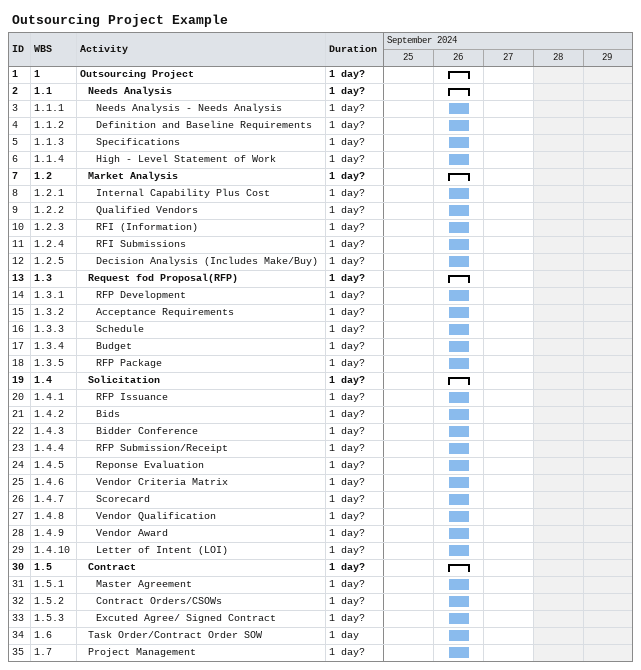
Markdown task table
Outsourcing Project Example

| ID | WBS | Task | Duration | Start | Finish |
|---|---|---|---|---|---|
| 1 | 1 | **Outsourcing Project** | 1d? | 2024-09-26 | 2024-09-26 |
| 2 | 1.1 | **Needs Analysis** | 1d? | 2024-09-26 | 2024-09-26 |
| 3 | 1.1.1 | Needs Analysis - Needs Analysis | 1d? | 2024-09-26 | 2024-09-26 |
| 4 | 1.1.2 | Definition and Baseline Requirements | 1d? | 2024-09-26 | 2024-09-26 |
| 5 | 1.1.3 | Specifications | 1d? | 2024-09-26 | 2024-09-26 |
| 6 | 1.1.4 | High - Level Statement of Work | 1d? | 2024-09-26 | 2024-09-26 |
| 7 | 1.2 | **Market Analysis** | 1d? | 2024-09-26 | 2024-09-26 |
| 8 | 1.2.1 | Internal Capability Plus Cost | 1d? | 2024-09-26 | 2024-09-26 |
| 9 | 1.2.2 | Qualified Vendors | 1d? | 2024-09-26 | 2024-09-26 |
| 10 | 1.2.3 | RFI (Information) | 1d? | 2024-09-26 | 2024-09-26 |
| 11 | 1.2.4 | RFI Submissions | 1d? | 2024-09-26 | 2024-09-26 |
| 12 | 1.2.5 | Decision Analysis (Includes Make/Buy) | 1d? | 2024-09-26 | 2024-09-26 |
| 13 | 1.3 | **Request fod Proposal(RFP)** | 1d? | 2024-09-26 | 2024-09-26 |
| 14 | 1.3.1 | RFP Development | 1d? | 2024-09-26 | 2024-09-26 |
| 15 | 1.3.2 | Acceptance Requirements | 1d? | 2024-09-26 | 2024-09-26 |
| 16 | 1.3.3 | Schedule | 1d? | 2024-09-26 | 2024-09-26 |
| 17 | 1.3.4 | Budget | 1d? | 2024-09-26 | 2024-09-26 |
| 18 | 1.3.5 | RFP Package | 1d? | 2024-09-26 | 2024-09-26 |
| 19 | 1.4 | **Solicitation** | 1d? | 2024-09-26 | 2024-09-26 |
| 20 | 1.4.1 | RFP Issuance | 1d? | 2024-09-26 | 2024-09-26 |
| 21 | 1.4.2 | Bids | 1d? | 2024-09-26 | 2024-09-26 |
| 22 | 1.4.3 | Bidder Conference | 1d? | 2024-09-26 | 2024-09-26 |
| 23 | 1.4.4 | RFP Submission/Receipt | 1d? | 2024-09-26 | 2024-09-26 |
| 24 | 1.4.5 | Reponse Evaluation | 1d? | 2024-09-26 | 2024-09-26 |
| 25 | 1.4.6 | Vendor Criteria Matrix | 1d? | 2024-09-26 | 2024-09-26 |
| 26 | 1.4.7 | Scorecard | 1d? | 2024-09-26 | 2024-09-26 |
| 27 | 1.4.8 | Vendor Qualification | 1d? | 2024-09-26 | 2024-09-26 |
| 28 | 1.4.9 | Vendor Award | 1d? | 2024-09-26 | 2024-09-26 |
| 29 | 1.4.10 | Letter of Intent (LOI) | 1d? | 2024-09-26 | 2024-09-26 |
| 30 | 1.5 | **Contract** | 1d? | 2024-09-26 | 2024-09-26 |
| 31 | 1.5.1 | Master Agreement | 1d? | 2024-09-26 | 2024-09-26 |
| 32 | 1.5.2 | Contract Orders/CSOWs | 1d? | 2024-09-26 | 2024-09-26 |
| 33 | 1.5.3 | Excuted Agree/ Signed Contract | 1d? | 2024-09-26 | 2024-09-26 |
| 34 | 1.6 | Task Order/Contract Order SOW | 1d | 2024-09-26 | 2024-09-26 |
| 35 | 1.7 | Project Management | 1d? | 2024-09-26 | 2024-09-26 |
